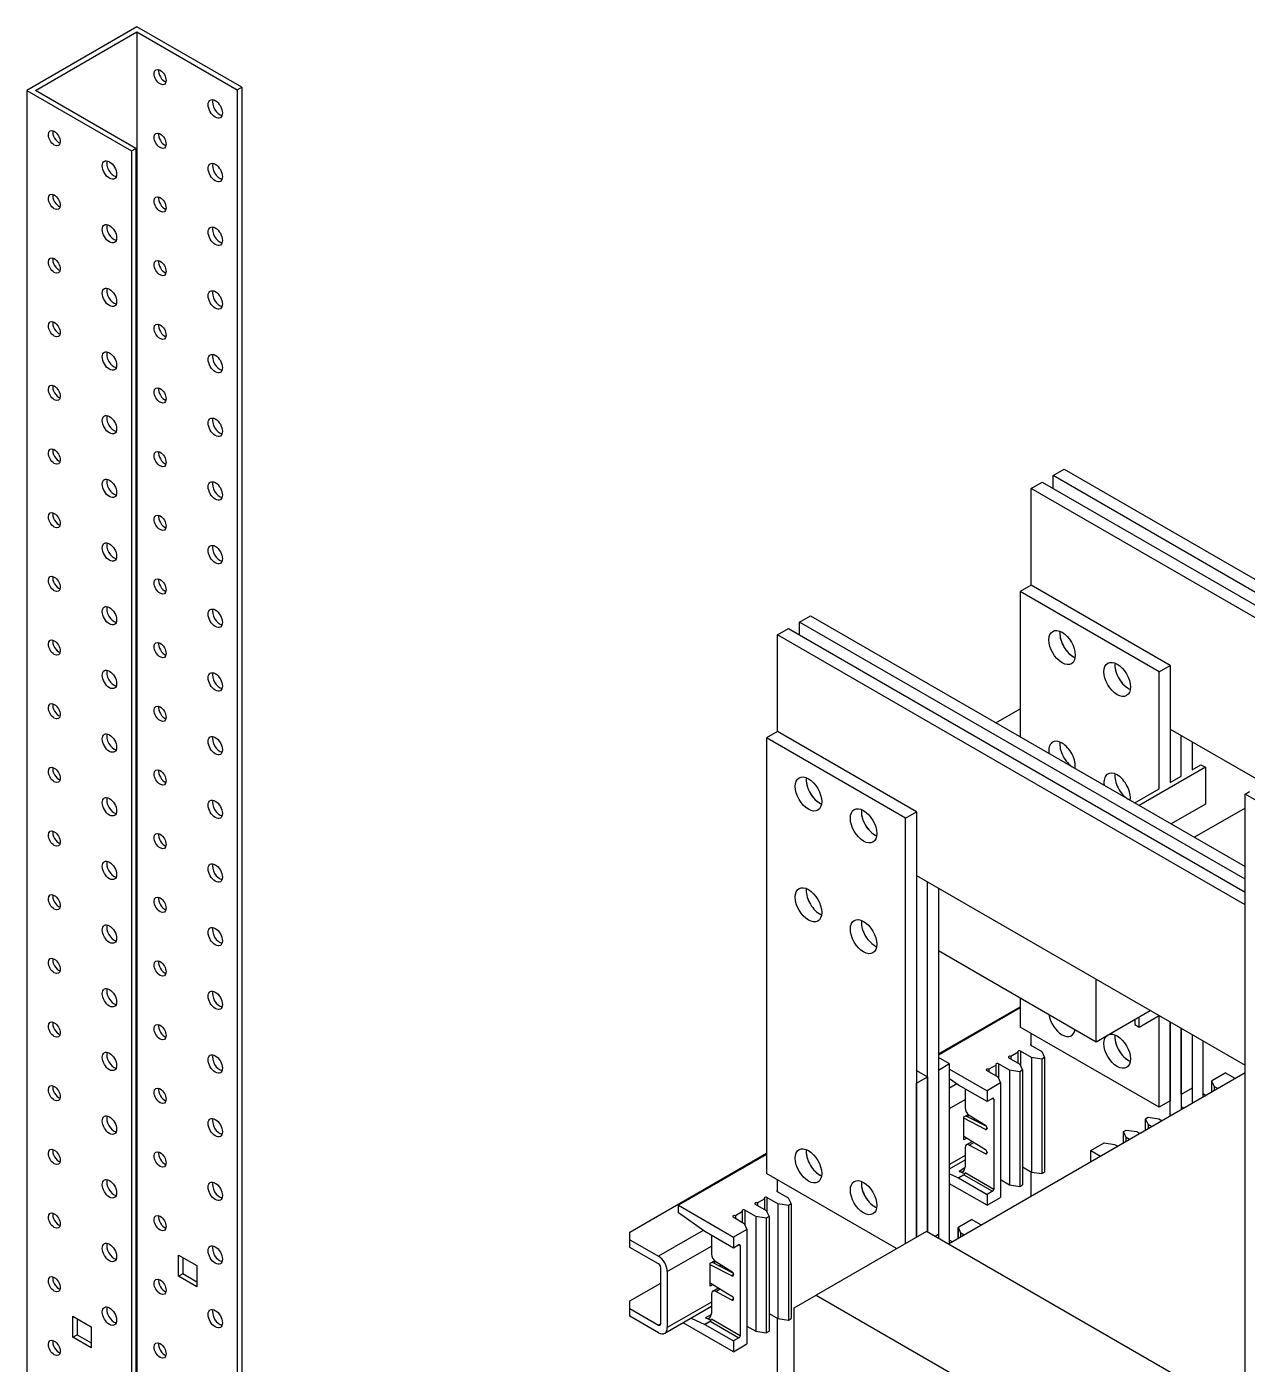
# Model space of a CAD drawing. Header units: millimetres. Extents: x -116965 to 323937, y 291661 to 566926.
# Drawn here: x -26063.5 to -25839.8, y 315014.8 to 315259.8 of the extents above; entities that cross this region are included whole.
import ezdxf

# ---------------------------------------------------------------- set-up
doc = ezdxf.new("R2010")
doc.units = ezdxf.units.MM
doc.layers.add('ALPHA', color=255, linetype='Continuous')

msp = doc.modelspace()

# ---------------------------------------------------------------- linework, layer by layer
at = {"layer": 'ALPHA'}
for p, q in [((-26043.294469, 315259.795025), (-26063.49752, 315248.130788)), ((-26061.881276, 315248.130788), (-26043.294469, 315258.861886)), ((-26024.101571, 315248.714), (-26043.294469, 315259.795025)), ((-26043.294469, 315258.861886), (-26024.909693, 315248.24743)), ((-26043.294469, 315258.861886), (-26043.294469, 314928.763983)), ((-26024.909693, 315248.24743), (-26024.101571, 315248.714)), ((-26024.909693, 315248.24743), (-26024.909693, 314948.593185)), ((-26024.101571, 315248.714), (-26024.101571, 314948.82647)), ((-26063.49752, 315248.130788), (-26044.304622, 315237.049763)), ((-26063.49752, 315248.130788), (-26063.49752, 314781.561313)), ((-26043.4965, 315237.516332), (-26061.881276, 315248.130788)), ((-26044.304622, 315237.049763), (-26043.4965, 315237.516332)), ((-26044.304622, 315237.049763), (-26044.304622, 314770.480288)), ((-26043.4965, 315237.516332), (-26043.4965, 314770.946858)), ((-25875.407116, 315177.562155), (-25873.386811, 315178.728579)), ((-25875.407116, 315175.229308), (-25875.407116, 315177.562155)), ((-25806.918774, 315138.020392), (-25875.407116, 315177.562155)), ((-25873.386811, 315178.728579), (-25804.898469, 315139.186816)), ((-25879.447727, 315175.229308), (-25877.427422, 315176.395731)), ((-25879.447727, 315157.499668), (-25879.447727, 315175.229308)), ((-25806.918774, 315133.354697), (-25879.447727, 315175.229308)), ((-25877.427422, 315176.395731), (-25804.898469, 315134.521121)), ((-25879.447727, 315157.499668), (-25881.468032, 315156.333244)), ((-25881.468032, 315156.333244), (-25881.468032, 315129.738784)), ((-25856.012188, 315141.636305), (-25881.468032, 315156.333244)), ((-25853.991883, 315142.802729), (-25879.447727, 315157.499668)), ((-25921.874134, 315150.73441), (-25919.853828, 315151.900834)), ((-25921.874134, 315148.401563), (-25921.874134, 315150.73441)), ((-25840.253808, 315103.610893), (-25921.874134, 315150.73441)), ((-25919.853828, 315151.900834), (-25840.253808, 315105.943741)), ((-25925.914744, 315148.401563), (-25923.894439, 315149.567986)), ((-25925.914744, 315130.671923), (-25925.914744, 315148.401563)), ((-25840.253808, 315098.945198), (-25925.914744, 315148.401563)), ((-25923.894439, 315149.567986), (-25840.253808, 315101.278046)), ((-25856.012188, 315141.636305), (-25853.991883, 315142.802729)), ((-25856.012188, 315120.17411), (-25856.012188, 315141.636305)), ((-25853.991883, 315142.802729), (-25853.991883, 315121.340533)), ((-25885.912704, 315132.304917), (-25881.468032, 315134.87105)), ((-25925.914744, 315130.671923), (-25927.935049, 315129.505499)), ((-25900.4589, 315115.974984), (-25925.914744, 315130.671923)), ((-25853.991883, 315131.138492), (-25820.858879, 315112.009144)), ((-25927.935049, 315129.505499), (-25927.935049, 315049.722119)), ((-25902.479205, 315114.808561), (-25927.935049, 315129.505499)), ((-25851.971577, 315122.506957), (-25851.971577, 315129.972069)), ((-25849.951272, 315128.805645), (-25849.951272, 315123.673381)), ((-25847.526908, 315124.139951), (-25859.648739, 315117.141409)), ((-25849.951272, 315123.673382), (-25848.33503, 315124.60652)), ((-25848.33503, 315124.60652), (-25847.526908, 315124.139951)), ((-25847.526908, 315124.139951), (-25847.526908, 315117.374693)), ((-25853.991883, 315121.340535), (-25851.971579, 315122.506958)), ((-25860.456861, 315117.607978), (-25856.012189, 315120.17411)), ((-25840.253808, 315119.240971), (-25839.445686, 315119.70754)), ((-25840.253808, 314652.671496), (-25840.253808, 315119.240971)), ((-25821.06091, 315108.159946), (-25840.253808, 315119.240971)), ((-25902.479205, 315114.808561), (-25900.4589, 315115.974984)), ((-25900.4589, 315115.974984), (-25900.4589, 315038.057882)), ((-25847.526908, 315117.374693), (-25853.789853, 315113.75878)), ((-25840.253808, 315116.67484), (-25849.547213, 315111.30929)), ((-25902.479205, 315036.891458), (-25902.479205, 315114.808561)), ((-25900.4589, 315104.310747), (-25840.253808, 315069.551322)), ((-25898.438594, 315038.991021), (-25898.438594, 315103.144324)), ((-25896.418289, 315101.9779), (-25896.418289, 315038.524451)), ((-25896.418289, 315090.546948), (-25867.527928, 315073.86709)), ((-25867.527928, 315073.86709), (-25867.527928, 315085.298042)), ((-25881.468032, 315081.915412), (-25881.468032, 315076.549864)), ((-25896.418289, 315071.650884), (-25881.468032, 315080.282419)), ((-25881.468032, 315080.049135), (-25896.418289, 315071.417599)), ((-25867.527928, 315073.86709), (-25857.628433, 315079.582566)), ((-25860.456861, 315077.949573), (-25860.456861, 315077.016434)), ((-25860.456861, 315077.016434), (-25859.648739, 315076.549864)), ((-25859.648739, 315076.549864), (-25856.012189, 315078.649427)), ((-25859.648739, 315076.549864), (-25859.648739, 315078.416142)), ((-25856.012188, 315061.852925), (-25856.012188, 315078.649426)), ((-25853.991883, 315060.219932), (-25853.991883, 315077.483003)), ((-25853.991883, 315077.483003), (-25853.991883, 315063.019349)), ((-25856.012188, 315061.852925), (-25881.468032, 315076.549864)), ((-25879.447727, 315073.213892), (-25879.447727, 315075.38344)), ((-25851.971577, 315076.316579), (-25851.971577, 315061.386356)), ((-25851.971577, 315064.185773), (-25851.971577, 315076.316579)), ((-25849.951272, 315075.150155), (-25849.951272, 315062.552779)), ((-25849.951272, 315075.150155), (-25849.951272, 315065.352196)), ((-25881.811484, 315071.919162), (-25883.144885, 315071.149322)), ((-25881.811484, 315069.912913), (-25881.811484, 315071.919162)), ((-25879.387118, 315070.986023), (-25881.407423, 315072.152446)), ((-25881.407423, 315072.152446), (-25881.407423, 315069.488424)), ((-25879.508336, 315073.248885), (-25877.488031, 315072.082461)), ((-25877.488031, 315072.082461), (-25876.975702, 315070.978546)), ((-25847.930967, 315063.719203), (-25847.930967, 315073.983732)), ((-25894.397984, 315069.784606), (-25896.418289, 315070.95103)), ((-25894.397984, 315069.784606), (-25896.418289, 315068.618183)), ((-25894.397984, 315036.891458), (-25894.397984, 315069.784606)), ((-25885.852094, 315069.586314), (-25887.185495, 315068.816475)), ((-25885.852094, 315067.580066), (-25885.852094, 315069.586314)), ((-25883.427728, 315068.653175), (-25885.448033, 315069.819599)), ((-25885.448033, 315069.819599), (-25885.448033, 315067.155577)), ((-25883.548946, 315070.916037), (-25881.528641, 315069.749614)), ((-25883.144885, 315071.149322), (-25883.144885, 315070.682753)), ((-25881.528641, 315069.749614), (-25881.016312, 315068.645698)), ((-25877.47508, 315070.69023), (-25879.387118, 315070.986023)), ((-25879.387118, 315070.986023), (-25879.387118, 315049.990396)), ((-25876.975702, 315070.978546), (-25877.47508, 315070.69023)), ((-25877.47508, 315070.69023), (-25877.47508, 315049.694603)), ((-25876.975702, 315070.978546), (-25876.975702, 315049.982919)), ((-25900.4589, 315068.618183), (-25898.438594, 315067.451759)), ((-25900.4589, 315066.285335), (-25898.438594, 315067.451759)), ((-25898.438594, 315067.451759), (-25898.438594, 315038.991021)), ((-25896.418289, 315068.618183), (-25896.418289, 315037.824597)), ((-25840.253808, 315068.151613), (-25894.600015, 315036.774816)), ((-25894.397984, 315068.851467), (-25887.528947, 315064.885627)), ((-25892.78174, 315065.930159), (-25894.397984, 315067.059452)), ((-25887.589556, 315068.58319), (-25885.569251, 315067.416766)), ((-25887.185495, 315068.816475), (-25887.185495, 315068.349905)), ((-25885.569251, 315067.416766), (-25885.056922, 315066.312851)), ((-25881.51569, 315068.357382), (-25883.427728, 315068.653175)), ((-25883.427728, 315068.653175), (-25883.427728, 315047.657549)), ((-25881.016312, 315068.645698), (-25881.51569, 315068.357382)), ((-25881.51569, 315068.357382), (-25881.51569, 315047.361756)), ((-25881.016312, 315068.645698), (-25881.016312, 315047.650072)), ((-25846.245739, 315066.791732), (-25843.890357, 315068.151613)), ((-25842.072083, 315067.101832), (-25843.890357, 315068.151613)), ((-25900.4589, 315038.057882), (-25900.4589, 315066.285335)), ((-25893.060078, 315066.124637), (-25894.397984, 315065.352196)), ((-25887.528947, 315062.898041), (-25892.78174, 315065.930742)), ((-25892.78174, 315065.930742), (-25892.78174, 315065.930159)), ((-25892.781235, 315065.930451), (-25892.78174, 315065.930159)), ((-25891.569557, 315065.230888), (-25891.569557, 315061.787879)), ((-25885.056922, 315066.312851), (-25887.528947, 315064.885627)), ((-25887.528947, 315064.885627), (-25887.528947, 315062.898041)), ((-25885.056922, 315066.312851), (-25885.056922, 315045.317225)), ((-25849.951272, 315065.352196), (-25851.971577, 315064.185773)), ((-25846.329423, 315064.643855), (-25846.329423, 315066.67509)), ((-25845.850053, 315065.620474), (-25846.319688, 315066.632396)), ((-25846.319688, 315064.649476), (-25846.319688, 315066.632396)), ((-25845.243962, 315065.270547), (-25845.850053, 315065.620474)), ((-25845.850053, 315064.92062), (-25845.850053, 315065.620474)), ((-25894.397984, 315061.61964), (-25891.569557, 315063.252634)), ((-25886.518794, 315063.481253), (-25887.528947, 315062.898041)), ((-25886.518794, 315063.481253), (-25886.316764, 315063.36461)), ((-25886.316764, 315063.36461), (-25886.316764, 315046.810725)), ((-25853.991883, 315063.019349), (-25856.012188, 315061.852925)), ((-25851.971577, 315062.016225), (-25851.426095, 315061.70129)), ((-25847.930967, 315064.349072), (-25847.385485, 315064.034138)), ((-25891.771588, 315060.10329), (-25890.987526, 315060.555968)), ((-25891.771588, 315055.904164), (-25891.771588, 315060.10329)), ((-25887.814986, 315057.80038), (-25891.771588, 315059.82793)), ((-25891.418166, 315060.307338), (-25887.624516, 315058.363291)), ((-25890.963466, 315060.074327), (-25890.963466, 315060.534444)), ((-25890.789638, 315060.405022), (-25887.821417, 315058.57163)), ((-25889.883987, 315059.521151), (-25889.883987, 315059.845625)), ((-25889.549252, 315059.349617), (-25889.549252, 315059.638868)), ((-25858.484212, 315059.725847), (-25857.984834, 315060.014163)), ((-25858.484212, 315057.626284), (-25858.484212, 315059.725847)), ((-25857.971884, 315058.621932), (-25858.484212, 315059.725847)), ((-25857.984834, 315060.014163), (-25856.072797, 315059.71837)), ((-25856.072797, 315059.71837), (-25855.466705, 315059.368443)), ((-25887.529425, 315057.965249), (-25887.814986, 315057.80038)), ((-25887.528947, 315058.053059), (-25887.528947, 315057.984611)), ((-25862.524823, 315057.392999), (-25862.025444, 315057.681316)), ((-25862.524823, 315055.293437), (-25862.524823, 315057.392999)), ((-25862.012494, 315056.289084), (-25862.524823, 315057.392999)), ((-25862.025444, 315057.681316), (-25860.113407, 315057.385523)), ((-25860.113407, 315057.385523), (-25859.507315, 315057.035595)), ((-25857.971884, 315057.922077), (-25857.971884, 315058.621932)), ((-25857.365792, 315058.272005), (-25857.971884, 315058.621932)), ((-25891.771588, 315056.542995), (-25887.821343, 315054.101931)), ((-25891.237137, 315056.21273), (-25891.771588, 315055.904164)), ((-25891.332864, 315054.976034), (-25890.248745, 315055.60195)), ((-25890.789638, 315054.935144), (-25889.95215, 315055.418669)), ((-25887.821417, 315053.341129), (-25890.789638, 315054.935144)), ((-25868.538079, 315053.921244), (-25866.066054, 315055.348468)), ((-25866.066054, 315055.348468), (-25864.154017, 315055.052675)), ((-25864.154017, 315055.052675), (-25863.547926, 315054.702748)), ((-25862.012494, 315055.58923), (-25862.012494, 315056.289084)), ((-25861.406402, 315055.939157), (-25862.012494, 315056.289084)), ((-25952.986832, 315038.991021), (-25927.935049, 315053.454675)), ((-25927.935049, 315053.22139), (-25944.09749, 315043.89)), ((-25891.569557, 315052.988105), (-25894.397984, 315051.355112)), ((-25894.397984, 315050.582074), (-25891.569557, 315052.215068)), ((-25891.569557, 315054.45286), (-25891.569557, 315050.871029)), ((-25887.529132, 315053.509879), (-25887.821417, 315053.341129)), ((-25887.528947, 315053.583405), (-25887.528947, 315053.521985)), ((-25868.538079, 315051.933658), (-25868.538079, 315053.921244)), ((-25868.538079, 315053.921244), (-25866.719805, 315052.871463)), ((-25904.095449, 315035.958319), (-25927.935049, 315049.722119)), ((-25891.576198, 315050.728553), (-25892.655033, 315050.105688)), ((-25891.63178, 315049.639098), (-25892.655033, 315050.105688)), ((-25886.316764, 315046.810725), (-25891.569557, 315049.843427)), ((-25881.016312, 315050.931012), (-25879.387118, 315049.990396)), ((-25879.447727, 315045.522994), (-25879.447727, 315050.025389)), ((-25879.387118, 315049.990396), (-25877.47508, 315049.694603)), ((-25877.47508, 315049.694603), (-25876.975702, 315049.982919)), ((-25868.441105, 315051.87767), (-25868.538079, 315051.933658)), ((-25925.914744, 315046.386147), (-25925.914744, 315048.555695)), ((-25894.397984, 315049.647857), (-25892.78174, 315048.910872)), ((-25887.528947, 315043.89), (-25894.397984, 315047.855841)), ((-25891.757306, 315049.502329), (-25892.78174, 315048.910872)), ((-25892.78174, 315048.910288), (-25891.771588, 315049.4935)), ((-25892.78174, 315048.910872), (-25892.78174, 315048.910288)), ((-25892.78174, 315048.910288), (-25887.528947, 315045.877586)), ((-25891.771588, 315049.4935), (-25886.518794, 315046.460798)), ((-25885.056922, 315048.598165), (-25883.427728, 315047.657549)), ((-25883.427728, 315047.657549), (-25881.51569, 315047.361756)), ((-25881.51569, 315047.361756), (-25881.016312, 315047.650072)), ((-25928.278501, 315045.091417), (-25929.611902, 315044.321577)), ((-25928.278501, 315043.085168), (-25928.278501, 315045.091417)), ((-25927.87444, 315045.324702), (-25927.87444, 315042.66068)), ((-25925.854135, 315044.158278), (-25927.87444, 315045.324702)), ((-25925.975353, 315046.42114), (-25923.955048, 315045.254716)), ((-25923.955048, 315045.254716), (-25923.442719, 315044.150801)), ((-25886.518794, 315046.460798), (-25887.528947, 315045.877586)), ((-25887.528947, 315045.877586), (-25887.528947, 315043.89)), ((-25887.528947, 315043.89), (-25885.056922, 315045.317225)), ((-25944.09749, 315042.490292), (-25944.09749, 315043.89)), ((-25944.09749, 315043.89), (-25933.995964, 315038.057882)), ((-25939.248757, 315039.102414), (-25944.09749, 315042.490292)), ((-25932.319111, 315042.758569), (-25933.652512, 315041.98873)), ((-25932.319111, 315040.752321), (-25932.319111, 315042.758569)), ((-25931.91505, 315042.991854), (-25931.91505, 315040.327832)), ((-25929.894745, 315041.825431), (-25931.91505, 315042.991854)), ((-25930.015963, 315044.088292), (-25927.995658, 315042.921869)), ((-25929.611902, 315044.321577), (-25929.611902, 315043.855008)), ((-25927.995658, 315042.921869), (-25927.483329, 315041.817954)), ((-25925.854135, 315044.158278), (-25925.854135, 315023.162652)), ((-25923.942097, 315043.862485), (-25925.854135, 315044.158278)), ((-25923.442719, 315044.150801), (-25923.942097, 315043.862485)), ((-25923.942097, 315043.862485), (-25923.942097, 315022.866858)), ((-25923.442719, 315044.150801), (-25923.442719, 315023.155175)), ((-25934.056573, 315041.755445), (-25932.036268, 315040.589021)), ((-25933.652512, 315041.98873), (-25933.652512, 315041.52216)), ((-25932.036268, 315040.589021), (-25931.523939, 315039.485106)), ((-25929.894745, 315041.825431), (-25929.894745, 315020.829804)), ((-25927.982707, 315041.529637), (-25929.894745, 315041.825431)), ((-25927.483329, 315041.817954), (-25927.982707, 315041.529637)), ((-25927.982707, 315041.529637), (-25927.982707, 315020.534011)), ((-25927.483329, 315041.817954), (-25927.483329, 315020.822327)), ((-25892.712757, 315039.963988), (-25890.357374, 315041.323868)), ((-25888.5391, 315040.274087), (-25890.357374, 315041.323868)), ((-25952.986832, 315037.591313), (-25952.986832, 315038.991021)), ((-25952.986832, 315037.591313), (-25947.734039, 315034.558611)), ((-25952.986832, 315036.191604), (-25952.986832, 315037.591313)), ((-25939.527095, 315039.296892), (-25947.734039, 315034.558611)), ((-25933.995964, 315036.070296), (-25939.248757, 315039.102998)), ((-25939.248757, 315039.102998), (-25939.248757, 315039.102414)), ((-25939.248252, 315039.102706), (-25939.248757, 315039.102414)), ((-25938.036574, 315038.403143), (-25938.036574, 315034.960134)), ((-25931.523939, 315039.485106), (-25933.995964, 315038.057882)), ((-25933.995964, 315038.057882), (-25933.995964, 315036.070296)), ((-25931.523939, 315039.485106), (-25931.523939, 315018.48948)), ((-25898.640625, 315039.107663), (-25918.843676, 315027.443426)), ((-25840.253808, 315005.398019), (-25898.640625, 315039.107663)), ((-25896.418289, 315038.524451), (-25897.024381, 315038.174524)), ((-25894.397984, 315037.521327), (-25893.852502, 315037.206393)), ((-25892.79644, 315037.81611), (-25892.79644, 315039.847345)), ((-25892.31707, 315038.792729), (-25892.786705, 315039.804651)), ((-25892.786705, 315037.821731), (-25892.786705, 315039.804651)), ((-25891.710979, 315038.442802), (-25892.31707, 315038.792729)), ((-25892.31707, 315038.092875), (-25892.31707, 315038.792729)), ((-25947.734039, 315033.158903), (-25952.986832, 315036.191604)), ((-25946.117795, 315031.759194), (-25938.036574, 315036.424889)), ((-25932.985812, 315036.653508), (-25933.995964, 315036.070296)), ((-25932.985812, 315036.653508), (-25932.783781, 315036.536866)), ((-25932.783781, 315036.536866), (-25932.783781, 315019.982981)), ((-26035.677919, 315034.780231), (-26032.324213, 315032.843968)), ((-26035.677919, 315030.907705), (-26035.677919, 315034.780231)), ((-26034.869797, 315034.313662), (-26034.869797, 315031.374274)), ((-26032.324213, 315032.843968), (-26032.324213, 315028.971441)), ((-25938.238605, 315033.275545), (-25937.454543, 315033.728223)), ((-25938.238605, 315029.07642), (-25938.238605, 315033.275545)), ((-25934.282003, 315030.972635), (-25938.238605, 315033.000185)), ((-25937.885184, 315033.479593), (-25934.091533, 315031.535546)), ((-25937.430483, 315033.246582), (-25937.430483, 315033.706699)), ((-25937.256655, 315033.577277), (-25934.288434, 315031.743886)), ((-25936.351004, 315032.693407), (-25936.351004, 315033.01788)), ((-25936.016269, 315032.521872), (-25936.016269, 315032.811123)), ((-26035.677919, 315030.907705), (-26034.869797, 315031.374274)), ((-26032.324213, 315028.971441), (-26035.677919, 315030.907705)), ((-26034.869797, 315031.374274), (-26032.324213, 315029.90458)), ((-25947.329978, 315022.19452), (-25947.329978, 315032.459048)), ((-25946.117795, 315031.759194), (-25946.117795, 315021.494666)), ((-25933.996442, 315031.137504), (-25934.282003, 315030.972635)), ((-25933.995964, 315031.225314), (-25933.995964, 315031.156866)), ((-25952.986832, 315026.393645), (-25947.329978, 315029.659631)), ((-25938.238605, 315029.71525), (-25934.288361, 315027.274187)), ((-25937.704154, 315029.384985), (-25938.238605, 315029.07642)), ((-25937.799881, 315028.148289), (-25936.715762, 315028.774206)), ((-25937.256655, 315028.1074), (-25936.419167, 315028.590924)), ((-25934.288434, 315026.513384), (-25937.256655, 315028.1074)), ((-25952.986832, 315024.993937), (-25952.986832, 315026.393645)), ((-25946.591182, 315020.448318), (-25938.036574, 315025.387323)), ((-25938.036574, 315026.16036), (-25946.117795, 315021.494666)), ((-25938.036574, 315027.625115), (-25938.036574, 315024.043284)), ((-25933.996149, 315026.682135), (-25934.288434, 315026.513384)), ((-25933.995964, 315026.75566), (-25933.995964, 315026.69424)), ((-25922.884286, 315025.110579), (-25918.843676, 315027.443426)), ((-25918.843676, 315027.443426), (-25846.112693, 314985.452174)), ((-26055.072848, 315019.710037), (-26055.072848, 315023.582564)), ((-26055.072848, 315023.582564), (-26051.719142, 315021.646301)), ((-26054.264726, 315023.115995), (-26054.264726, 315020.176607)), ((-25952.986832, 315023.594228), (-25952.986832, 315024.993937)), ((-25952.986832, 315024.993937), (-25947.734039, 315021.961235)), ((-25947.734039, 315020.561527), (-25952.986832, 315023.594228)), ((-25941.76908, 315023.23236), (-25939.248757, 315022.083127)), ((-25938.043215, 315023.900809), (-25939.12205, 315023.277943)), ((-25938.098797, 315022.811354), (-25939.12205, 315023.277943)), ((-25932.783781, 315019.982981), (-25938.036574, 315023.015682)), ((-25927.483329, 315024.103267), (-25925.854135, 315023.162652)), ((-25925.914744, 315008.82252), (-25925.914744, 315023.197644)), ((-25925.854135, 315023.162652), (-25923.942097, 315022.866858)), ((-25923.942097, 315022.866858), (-25923.442719, 315023.155175)), ((-25922.884286, 314982.886042), (-25922.884286, 315025.110579)), ((-26051.719142, 315021.646301), (-26051.719142, 315017.773774)), ((-25947.329978, 315022.19452), (-25947.734039, 315021.961235)), ((-25933.995964, 315017.062256), (-25943.225989, 315022.391213)), ((-25938.224323, 315022.674584), (-25939.248757, 315022.083127)), ((-25939.248757, 315022.082543), (-25938.238605, 315022.665755)), ((-25939.248757, 315022.083127), (-25939.248757, 315022.082543)), ((-25939.248757, 315022.082543), (-25933.995964, 315019.049842)), ((-25938.238605, 315022.665755), (-25932.985812, 315019.633053)), ((-25931.523939, 315021.77042), (-25929.894745, 315020.829804)), ((-25929.894745, 315020.829804), (-25927.982707, 315020.534011)), ((-25927.982707, 315020.534011), (-25927.483329, 315020.822327)), ((-26055.072848, 315019.710037), (-26054.264726, 315020.176607)), ((-26051.719142, 315017.773774), (-26055.072848, 315019.710037)), ((-26054.264726, 315020.176607), (-26051.719142, 315018.706913)), ((-25932.985812, 315019.633053), (-25933.995964, 315019.049842)), ((-25933.995964, 315019.049842), (-25933.995964, 315017.062256)), ((-25933.995964, 315017.062256), (-25931.523939, 315018.48948))]:
    msp.add_line(p, q, dxfattribs=at)
for centre, major_axis, start_param, end_param in [((-26039.051829, 315250.580278), (-0.771429, 1.336153), 0.7853981634, 7.0685834706), ((-26038.243707, 315251.046847), (-0.771429, 1.336153), 0.5512855984, 2.5903070552), ((-26028.950303, 315244.748159), (-0.928571, 1.608333), 0.7853981634, 7.0685834706), ((-26028.142181, 315245.214729), (-0.928571, 1.608333), 0.4501966899, 2.6913959637), ((-26058.446758, 315239.38261), (-0.771429, 1.336153), 0.7853981634, 7.0685834706), ((-26057.638636, 315239.84918), (-0.771429, 1.336153), 0.5512855984, 2.5903070552), ((-26039.051829, 315238.916041), (-0.771429, 1.336153), 0.7853981634, 7.0685834706), ((-26038.243707, 315239.38261), (-0.771429, 1.336153), 0.5512855984, 2.5903070552), ((-26048.345232, 315233.550492), (-0.928571, 1.608333), 0.7853981634, 7.0685834706), ((-26047.53711, 315234.017061), (-0.928571, 1.608333), 0.4501966899, 2.6913959637), ((-26028.950303, 315233.083922), (-0.928571, 1.608333), 0.7853981634, 7.0685834706), ((-26028.142181, 315233.550492), (-0.928571, 1.608333), 0.4501966899, 2.6913959637), ((-26058.446758, 315227.718374), (-0.771429, 1.336153), 0.7853981634, 7.0685834706), ((-26057.638636, 315228.184943), (-0.771429, 1.336153), 0.5512855984, 2.5903070552), ((-26039.051829, 315227.251804), (-0.771429, 1.336153), 0.7853981634, 7.0685834706), ((-26038.243707, 315227.718374), (-0.771429, 1.336153), 0.5512855984, 2.5903070552), ((-26048.345232, 315221.886255), (-0.928571, 1.608333), 0.7853981634, 7.0685834706), ((-26047.53711, 315222.352825), (-0.928571, 1.608333), 0.4501966899, 2.6913959637), ((-26028.950303, 315221.419686), (-0.928571, 1.608333), 0.7853981634, 7.0685834706), ((-26028.142181, 315221.886255), (-0.928571, 1.608333), 0.4501966899, 2.6913959637), ((-26058.446758, 315216.054137), (-0.771429, 1.336153), 0.7853981634, 7.0685834706), ((-26057.638636, 315216.520706), (-0.771429, 1.336153), 0.5512855984, 2.5903070552), ((-26039.051829, 315215.587567), (-0.771429, 1.336153), 0.7853981634, 7.0685834706), ((-26038.243707, 315216.054137), (-0.771429, 1.336153), 0.5512855984, 2.5903070552), ((-26048.345232, 315210.222018), (-0.928571, 1.608333), 0.7853981634, 7.0685834706), ((-26047.53711, 315210.688588), (-0.928571, 1.608333), 0.4501966899, 2.6913959637), ((-26028.950303, 315209.755449), (-0.928571, 1.608333), 0.7853981634, 7.0685834706), ((-26028.142181, 315210.222018), (-0.928571, 1.608333), 0.4501966899, 2.6913959637), ((-26058.446758, 315204.3899), (-0.771429, 1.336153), 0.7853981634, 7.0685834706), ((-26057.638636, 315204.856469), (-0.771429, 1.336153), 0.5512855984, 2.5903070552), ((-26039.051829, 315203.92333), (-0.771429, 1.336153), 0.7853981634, 7.0685834706), ((-26038.243707, 315204.3899), (-0.771429, 1.336153), 0.5512855984, 2.5903070552), ((-26048.345232, 315198.557781), (-0.928571, 1.608333), 0.7853981634, 7.0685834706), ((-26047.53711, 315199.024351), (-0.928571, 1.608333), 0.4501966899, 2.6913959637), ((-26028.950303, 315198.091212), (-0.928571, 1.608333), 0.7853981634, 7.0685834706), ((-26028.142181, 315198.557781), (-0.928571, 1.608333), 0.4501966899, 2.6913959637), ((-26058.446758, 315192.725663), (-0.771429, 1.336153), 0.7853981634, 7.0685834706), ((-26057.638636, 315193.192232), (-0.771429, 1.336153), 0.5512855984, 2.5903070552), ((-26039.051829, 315192.259093), (-0.771429, 1.336153), 0.7853981634, 7.0685834706), ((-26038.243707, 315192.725663), (-0.771429, 1.336153), 0.5512855984, 2.5903070552), ((-26048.345232, 315186.893544), (-0.928571, 1.608333), 0.7853981634, 7.0685834706), ((-26047.53711, 315187.360114), (-0.928571, 1.608333), 0.4501966899, 2.6913959637), ((-26028.950303, 315186.426975), (-0.928571, 1.608333), 0.7853981634, 7.0685834706), ((-26028.142181, 315186.893544), (-0.928571, 1.608333), 0.4501966899, 2.6913959637), ((-26058.446758, 315181.061426), (-0.771429, 1.336153), 0.7853981634, 7.0685834706), ((-26057.638636, 315181.527996), (-0.771429, 1.336153), 0.5512855984, 2.5903070552), ((-26039.051829, 315180.594857), (-0.771429, 1.336153), 0.7853981634, 7.0685834706), ((-26038.243707, 315181.061426), (-0.771429, 1.336153), 0.5512855984, 2.5903070552), ((-26048.345232, 315175.229308), (-0.928571, 1.608333), 0.7853981634, 7.0685834706), ((-26047.53711, 315175.695877), (-0.928571, 1.608333), 0.4501966899, 2.6913959637), ((-26028.950303, 315174.762738), (-0.928571, 1.608333), 0.7853981634, 7.0685834706), ((-26028.142181, 315175.229308), (-0.928571, 1.608333), 0.4501966899, 2.6913959637), ((-26058.446758, 315169.397189), (-0.771429, 1.336153), 0.7853981634, 7.0685834706), ((-26057.638636, 315169.863759), (-0.771429, 1.336153), 0.5512855984, 2.5903070552), ((-26039.051829, 315168.93062), (-0.771429, 1.336153), 0.7853981634, 7.0685834706), ((-26038.243707, 315169.397189), (-0.771429, 1.336153), 0.5512855984, 2.5903070552), ((-26048.345232, 315163.565071), (-0.928571, 1.608333), 0.7853981634, 7.0685834706), ((-26047.53711, 315164.03164), (-0.928571, 1.608333), 0.4501966899, 2.6913959637), ((-26028.950303, 315163.098501), (-0.928571, 1.608333), 0.7853981634, 7.0685834706), ((-26028.142181, 315163.565071), (-0.928571, 1.608333), 0.4501966899, 2.6913959637), ((-26058.446758, 315157.732952), (-0.771429, 1.336153), 0.7853981634, 7.0685834706), ((-26057.638636, 315158.199522), (-0.771429, 1.336153), 0.5512855984, 2.5903070552), ((-26039.051829, 315157.266383), (-0.771429, 1.336153), 0.7853981634, 7.0685834706), ((-26038.243707, 315157.732952), (-0.771429, 1.336153), 0.5512855984, 2.5903070552), ((-26048.345232, 315151.900834), (-0.928571, 1.608333), 0.7853981634, 7.0685834706), ((-26047.53711, 315152.367403), (-0.928571, 1.608333), 0.4501966899, 2.6913959637), ((-26028.950303, 315151.434264), (-0.928571, 1.608333), 0.7853981634, 7.0685834706), ((-26028.142181, 315151.900834), (-0.928571, 1.608333), 0.4501966899, 2.6913959637), ((-25873.790872, 315146.068715), (-1.714286, 2.96923), 0.7853981634, 7.0685834706), ((-25871.770567, 315147.235139), (-1.714286, 2.96923), 0.6301372461, 2.5114554075), ((-25871.770567, 315147.235139), (-1.714286, 2.96923), 0.6301372461, 2.3561944902), ((-26058.446758, 315146.068715), (-0.771429, 1.336153), 0.7853981634, 7.0685834706), ((-26057.638636, 315146.535285), (-0.771429, 1.336153), 0.5512855984, 2.5903070552), ((-26039.051829, 315145.602146), (-0.771429, 1.336153), 0.7853981634, 7.0685834706), ((-26038.243707, 315146.068715), (-0.771429, 1.336153), 0.5512855984, 2.5903070552), ((-25871.770567, 315147.235139), (-1.714286, 2.96923), 2.3561944902, 2.5114554075), ((-25863.689347, 315140.236597), (-1.714286, 2.96923), 0.7853981634, 7.0685834706), ((-25861.669042, 315141.403021), (-1.714286, 2.96923), 0.6301372461, 2.5114554075), ((-25861.669042, 315141.403021), (-1.714286, 2.96923), 0.6301372461, 2.3561944902), ((-26048.345232, 315140.236597), (-0.928571, 1.608333), 0.7853981634, 7.0685834706), ((-26047.53711, 315140.703166), (-0.928571, 1.608333), 0.4501966899, 2.6913959637), ((-26028.950303, 315139.770028), (-0.928571, 1.608333), 0.7853981634, 7.0685834706), ((-26028.142181, 315140.236597), (-0.928571, 1.608333), 0.4501966899, 2.6913959637), ((-25861.669042, 315141.403021), (-1.714286, 2.96923), 2.3561944902, 2.5114554075), ((-26058.446758, 315134.404479), (-0.771429, 1.336153), 0.7853981634, 7.0685834706), ((-26057.638636, 315134.871048), (-0.771429, 1.336153), 0.5512855984, 2.5903070552), ((-26039.051829, 315133.937909), (-0.771429, 1.336153), 0.7853981634, 7.0685834706), ((-26038.243707, 315134.404479), (-0.771429, 1.336153), 0.5512855984, 2.5903070552), ((-26048.345232, 315128.57236), (-0.928571, 1.608333), 0.7853981634, 7.0685834706), ((-26047.53711, 315129.03893), (-0.928571, 1.608333), 0.4501966899, 2.6913959637), ((-26028.950303, 315128.105791), (-0.928571, 1.608333), 0.7853981634, 7.0685834706), ((-26028.142181, 315128.57236), (-0.928571, 1.608333), 0.4501966899, 2.6913959637), ((-25873.790872, 315125.772943), (-1.714286, 2.96923), 5.4977871438, 7.2360315498), ((-25871.770567, 315126.939367), (-1.714286, 2.96923), 0.6301372461, 2.3561944902), ((-25873.790872, 315125.772943), (-1.714286, 2.96923), 3.7595427378, 5.4977871438), ((-26058.446758, 315122.740242), (-0.771429, 1.336153), 0.7853981634, 7.0685834706), ((-26057.638636, 315123.206811), (-0.771429, 1.336153), 0.5512855984, 2.5903070552), ((-26039.051829, 315122.273672), (-0.771429, 1.336153), 0.7853981634, 7.0685834706), ((-26038.243707, 315122.740242), (-0.771429, 1.336153), 0.5512855984, 2.5903070552), ((-25871.770567, 315126.939367), (-1.714286, 2.96923), 2.3561944902, 2.5114554075), ((-25920.257889, 315119.240971), (-1.714286, 2.96923), 0.7853981634, 7.0685834706), ((-25918.237584, 315120.407394), (-1.714286, 2.96923), 0.6301372461, 2.5114554075), ((-25918.237584, 315120.407394), (-1.714286, 2.96923), 0.6301372461, 2.3561944902), ((-25863.689347, 315119.940825), (-1.714286, 2.96923), 5.4977871438, 7.2360315498), ((-25861.669042, 315121.107249), (-1.714286, 2.96923), 0.6301372461, 2.3561944902), ((-25863.689347, 315119.940825), (-1.714286, 2.96923), 3.7595427378, 5.4977871438), ((-26048.345232, 315116.908123), (-0.928571, 1.608333), 0.7853981634, 7.0685834706), ((-26047.53711, 315117.374693), (-0.928571, 1.608333), 0.4501966899, 2.6913959637), ((-26028.950303, 315116.441554), (-0.928571, 1.608333), 0.7853981634, 7.0685834706), ((-26028.142181, 315116.908123), (-0.928571, 1.608333), 0.4501966899, 2.6913959637), ((-25918.237584, 315120.407394), (-1.714286, 2.96923), 2.3561944902, 2.5114554075), ((-25910.156364, 315113.408852), (-1.714286, 2.96923), 0.7853981634, 7.0685834706), ((-25908.136059, 315114.575276), (-1.714286, 2.96923), 0.6301372461, 2.5114554075), ((-25908.136059, 315114.575276), (-1.714286, 2.96923), 0.6301372461, 2.3561944902), ((-25861.669042, 315121.107249), (-1.714286, 2.96923), 2.3561944902, 2.5114554075), ((-26058.446758, 315111.076005), (-0.771429, 1.336153), 0.7853981634, 7.0685834706), ((-26057.638636, 315111.542574), (-0.771429, 1.336153), 0.5512855984, 2.5903070552), ((-26039.051829, 315110.609435), (-0.771429, 1.336153), 0.7853981634, 7.0685834706), ((-26038.243707, 315111.076005), (-0.771429, 1.336153), 0.5512855984, 2.5903070552), ((-25908.136059, 315114.575276), (-1.714286, 2.96923), 2.3561944902, 2.5114554075), ((-26048.345232, 315105.243886), (-0.928571, 1.608333), 0.7853981634, 7.0685834706), ((-26047.53711, 315105.710456), (-0.928571, 1.608333), 0.4501966899, 2.6913959637), ((-26028.950303, 315104.777317), (-0.928571, 1.608333), 0.7853981634, 7.0685834706), ((-26028.142181, 315105.243886), (-0.928571, 1.608333), 0.4501966899, 2.6913959637), ((-25920.257889, 315098.945198), (-1.714286, 2.96923), 0.7853981634, 7.0685834706), ((-25918.237584, 315100.111622), (-1.714286, 2.96923), 0.6301372461, 2.3561944902), ((-26058.446758, 315099.411768), (-0.771429, 1.336153), 0.7853981634, 7.0685834706), ((-26057.638636, 315099.878337), (-0.771429, 1.336153), 0.5512855984, 2.5903070552), ((-26039.051829, 315098.945198), (-0.771429, 1.336153), 0.7853981634, 7.0685834706), ((-26038.243707, 315099.411768), (-0.771429, 1.336153), 0.5512855984, 2.5903070552), ((-25918.237584, 315100.111622), (-1.714286, 2.96923), 2.3561944902, 2.5114554075), ((-25910.156364, 315093.11308), (-1.714286, 2.96923), 0.7853981634, 7.0685834706), ((-26048.345232, 315093.57965), (-0.928571, 1.608333), 0.7853981634, 7.0685834706), ((-26047.53711, 315094.046219), (-0.928571, 1.608333), 0.4501966899, 2.6913959637), ((-26028.950303, 315093.11308), (-0.928571, 1.608333), 0.7853981634, 7.0685834706), ((-26028.142181, 315093.57965), (-0.928571, 1.608333), 0.4501966899, 2.6913959637), ((-25908.136059, 315094.279504), (-1.714286, 2.96923), 0.6301372461, 2.3561944902), ((-25908.136059, 315094.279504), (-1.714286, 2.96923), 2.3561944902, 2.5114554075), ((-26058.446758, 315087.747531), (-0.771429, 1.336153), 0.7853981634, 7.0685834706), ((-26057.638636, 315088.214101), (-0.771429, 1.336153), 0.5512855984, 2.5903070552), ((-26039.051829, 315087.280962), (-0.771429, 1.336153), 0.7853981634, 7.0685834706), ((-26038.243707, 315087.747531), (-0.771429, 1.336153), 0.5512855984, 2.5903070552), ((-26048.345232, 315081.915413), (-0.928571, 1.608333), 0.7853981634, 7.0685834706), ((-26047.53711, 315082.381982), (-0.928571, 1.608333), 0.4501966899, 2.6913959637), ((-26028.950303, 315081.448843), (-0.928571, 1.608333), 0.7853981634, 7.0685834706), ((-26028.142181, 315081.915413), (-0.928571, 1.608333), 0.4501966899, 2.6913959637), ((-26058.446758, 315076.083294), (-0.771429, 1.336153), 0.7853981634, 7.0685834706), ((-26057.638636, 315076.549864), (-0.771429, 1.336153), 0.5512855984, 2.5903070552), ((-26039.051829, 315075.616725), (-0.771429, 1.336153), 0.7853981634, 7.0685834706), ((-26038.243707, 315076.083294), (-0.771429, 1.336153), 0.5512855984, 2.5903070552), ((-25873.790872, 315077.949572), (-1.714286, 2.96923), 0.9528463699, 3.7595426105), ((-25863.689347, 315072.117454), (-1.714286, 2.96923), 0.7853981634, 7.0685834706), ((-25861.669042, 315073.283877), (-1.714286, 2.96923), 0.6301372461, 2.5114554075), ((-25861.669042, 315073.283877), (-1.714286, 2.96923), 0.6301372461, 2.3561944902), ((-26048.345232, 315070.251176), (-0.928571, 1.608333), 0.7853981634, 7.0685834706), ((-26047.53711, 315070.717745), (-0.928571, 1.608333), 0.4501966899, 2.6913959637), ((-25881.609453, 315072.035804), (-0.285714, 0), 3.926990817, 7.0685834706), ((-25879.306305, 315073.365527), (-0.285714, 0), 5.2301947486, 7.0685834706), ((-26028.950303, 315069.784606), (-0.928571, 1.608333), 0.7853981634, 7.0685834706), ((-26028.142181, 315070.251176), (-0.928571, 1.608333), 0.4501966899, 2.6913959637), ((-25885.650063, 315069.702957), (-0.285714, 0), 3.926990817, 7.0685834706), ((-25883.346915, 315071.03268), (-0.285714, 0), 3.926990817, 7.0685834706), ((-25861.669042, 315073.283877), (-1.714286, 2.96923), 2.3561944902, 2.5114554075), ((-25887.387526, 315068.699832), (-0.285714, 0), 3.926990817, 7.0685834706), ((-26058.446758, 315064.419057), (-0.771429, 1.336153), 0.7853981634, 7.0685834706), ((-26057.638636, 315064.885627), (-0.771429, 1.336153), 0.5512855984, 2.5903070552), ((-26039.051829, 315063.952488), (-0.771429, 1.336153), 0.7853981634, 7.0685834706), ((-26038.243707, 315064.419057), (-0.771429, 1.336153), 0.5512855984, 2.5903070552), ((-25846.043709, 315066.67509), (-0.285714, 0), 5.4977871438, 6.544984695), ((-25886.518794, 315063.247968), (0.142857, 0.247436), 5.4977871438, 7.0685834706), ((-26048.345232, 315058.586939), (-0.928571, 1.608333), 0.7853981634, 7.0685834706), ((-26047.53711, 315059.053508), (-0.928571, 1.608333), 0.4501966899, 2.6913959637), ((-26028.950303, 315058.120369), (-0.928571, 1.608333), 0.7853981634, 7.0685834706), ((-26028.142181, 315058.586939), (-0.928571, 1.608333), 0.4501966899, 2.6913959637), ((-25890.761435, 315061.321309), (-0.571429, 0.989743), 0.7853981634, 2.3212879052), ((-25887.831993, 315058.228023), (-0.214286, 0.371154), 3.926990817, 5.4628805587), ((-25887.831993, 315058.159574), (-0.214286, 0.371154), 2.412342934, 3.926990817), ((-25920.257889, 315051.121827), (-1.714286, 2.96923), 0.7853981634, 7.0685834706), ((-25890.761435, 315053.986291), (-0.571429, 0.989743), 5.5326937288, 7.0685834706), ((-26058.446758, 315052.75482), (-0.771429, 1.336153), 0.7853981634, 7.0685834706), ((-26057.638636, 315053.22139), (-0.771429, 1.336153), 0.5512855984, 2.5903070552), ((-26039.051829, 315052.288251), (-0.771429, 1.336153), 0.7853981634, 7.0685834706), ((-26038.243707, 315052.75482), (-0.771429, 1.336153), 0.5512855984, 2.5903070552), ((-25918.237584, 315052.288251), (-1.714286, 2.96923), 0.6301372461, 2.5114554075), ((-25918.237584, 315052.288251), (-1.714286, 2.96923), 0.6301372461, 2.3561944902), ((-25887.831993, 315053.696949), (-0.214286, 0.371154), 2.3911010752, 3.926990817), ((-25887.831993, 315053.758369), (-0.214286, 0.371154), 3.926990817, 5.4626389638), ((-25892.78174, 315051.570883), (-0.857143, 1.484615), 2.4609142453, 3.926990817), ((-25891.771588, 315049.726785), (0.142857, 0.247436), 3.9977395288, 5.4977871438), ((-26048.345232, 315046.922702), (-0.928571, 1.608333), 0.7853981634, 7.0685834706), ((-26047.53711, 315047.389272), (-0.928571, 1.608333), 0.4501966899, 2.6913959637), ((-26028.950303, 315046.456133), (-0.928571, 1.608333), 0.7853981634, 7.0685834706), ((-26028.142181, 315046.922702), (-0.928571, 1.608333), 0.4501966899, 2.6913959637), ((-25918.237584, 315052.288251), (-1.714286, 2.96923), 2.3561944902, 2.5114554075), ((-25910.156364, 315045.289709), (-1.714286, 2.96923), 0.7853981634, 7.0685834706), ((-25908.136059, 315046.456133), (-1.714286, 2.96923), 0.6301372461, 2.5114554075), ((-25908.136059, 315046.456133), (-1.714286, 2.96923), 0.6301372461, 2.3561944902), ((-25891.771588, 315049.726785), (0.142857, 0.247436), 3.926990817, 3.9977395288), ((-25928.07647, 315045.208059), (-0.285714, 0), 3.926990817, 7.0685834706), ((-25925.773322, 315046.537782), (-0.285714, 0), 5.2301947486, 7.0685834706), ((-25886.518794, 315046.694083), (0.142857, 0.247436), 3.926990817, 5.4977871438), ((-26058.446758, 315041.090584), (-0.771429, 1.336153), 0.7853981634, 7.0685834706), ((-26057.638636, 315041.557153), (-0.771429, 1.336153), 0.5512855984, 2.5903070552), ((-25932.11708, 315042.875212), (-0.285714, 0), 3.926990817, 7.0685834706), ((-25929.813933, 315044.204935), (-0.285714, 0), 3.926990817, 7.0685834706), ((-25908.136059, 315046.456133), (-1.714286, 2.96923), 2.3561944902, 2.5114554075), ((-26039.051829, 315040.624014), (-0.771429, 1.336153), 0.7853981634, 7.0685834706), ((-26038.243707, 315041.090584), (-0.771429, 1.336153), 0.5512855984, 2.5903070552), ((-25933.854543, 315041.872087), (-0.285714, 0), 3.926990817, 7.0685834706), ((-25892.510726, 315039.847345), (-0.285714, 0), 5.4977871438, 6.544984695), ((-26048.345232, 315035.258465), (-0.928571, 1.608333), 0.7853981634, 7.0685834706), ((-26047.53711, 315035.725035), (-0.928571, 1.608333), 0.4501966899, 2.6913959637), ((-26028.950303, 315034.791896), (-0.928571, 1.608333), 0.7853981634, 7.0685834706), ((-26028.142181, 315035.258465), (-0.928571, 1.608333), 0.4501966899, 2.6913959637), ((-25932.985812, 315036.420223), (0.142857, 0.247436), 5.4977871438, 7.0685834706), ((-25947.734039, 315032.692333), (-1.142857, 1.979487), 3.926990817, 5.4977871438), ((-25947.734039, 315032.692333), (-0.285714, 0.494872), 3.926990817, 5.4977871438), ((-25937.228452, 315034.493564), (-0.571429, 0.989743), 0.7853981634, 2.3212879052), ((-26058.446758, 315029.426347), (-0.771429, 1.336153), 0.7853981634, 7.0685834706), ((-26057.638636, 315029.892916), (-0.771429, 1.336153), 0.5512855984, 2.5903070552), ((-26039.051829, 315028.959777), (-0.771429, 1.336153), 0.7853981634, 7.0685834706), ((-26038.243707, 315029.426347), (-0.771429, 1.336153), 0.5512855984, 2.5903070552), ((-25934.29901, 315031.400278), (-0.214286, 0.371154), 3.926990817, 5.4628805587), ((-25934.29901, 315031.33183), (-0.214286, 0.371154), 2.412342934, 3.926990817), ((-25937.228452, 315027.158546), (-0.571429, 0.989743), 5.5326937288, 7.0685834706), ((-26048.345232, 315023.594228), (-0.928571, 1.608333), 0.7853981634, 7.0685834706), ((-26047.53711, 315024.060798), (-0.928571, 1.608333), 0.4501966899, 2.6913959637), ((-25934.29901, 315026.869204), (-0.214286, 0.371154), 2.3911010752, 3.926990817), ((-25934.29901, 315026.930624), (-0.214286, 0.371154), 3.926990817, 5.4626389638), ((-26028.950303, 315023.127659), (-0.928571, 1.608333), 0.7853981634, 7.0685834706), ((-26028.142181, 315023.594228), (-0.928571, 1.608333), 0.4501966899, 2.6913959637), ((-25939.248757, 315024.743138), (-0.857143, 1.484615), 2.4609142453, 3.926990817), ((-25938.238605, 315022.89904), (0.142857, 0.247436), 3.9977395288, 5.4977871438), ((-25947.734039, 315022.427805), (-0.285714, 0.494872), 2.3561944902, 3.926990817), ((-25947.734039, 315022.427805), (-1.142857, 1.979487), 2.3561944902, 3.926990817), ((-25938.238605, 315022.89904), (0.142857, 0.247436), 3.926990817, 3.9977395288), ((-26058.446758, 315017.76211), (-0.771429, 1.336153), 0.7853981634, 7.0685834706), ((-26057.638636, 315018.228679), (-0.771429, 1.336153), 0.5512855984, 2.5903070552), ((-26039.051829, 315017.29554), (-0.771429, 1.336153), 0.7853981634, 7.0685834706), ((-26038.243707, 315017.76211), (-0.771429, 1.336153), 0.5512855984, 2.5903070552), ((-25932.985812, 315019.866338), (0.142857, 0.247436), 3.926990817, 5.4977871438)]:
    msp.add_ellipse(centre, major_axis=major_axis, ratio=0.5773502692, start_param=start_param, end_param=end_param, dxfattribs=at)

doc.saveas('drawing.dxf')
